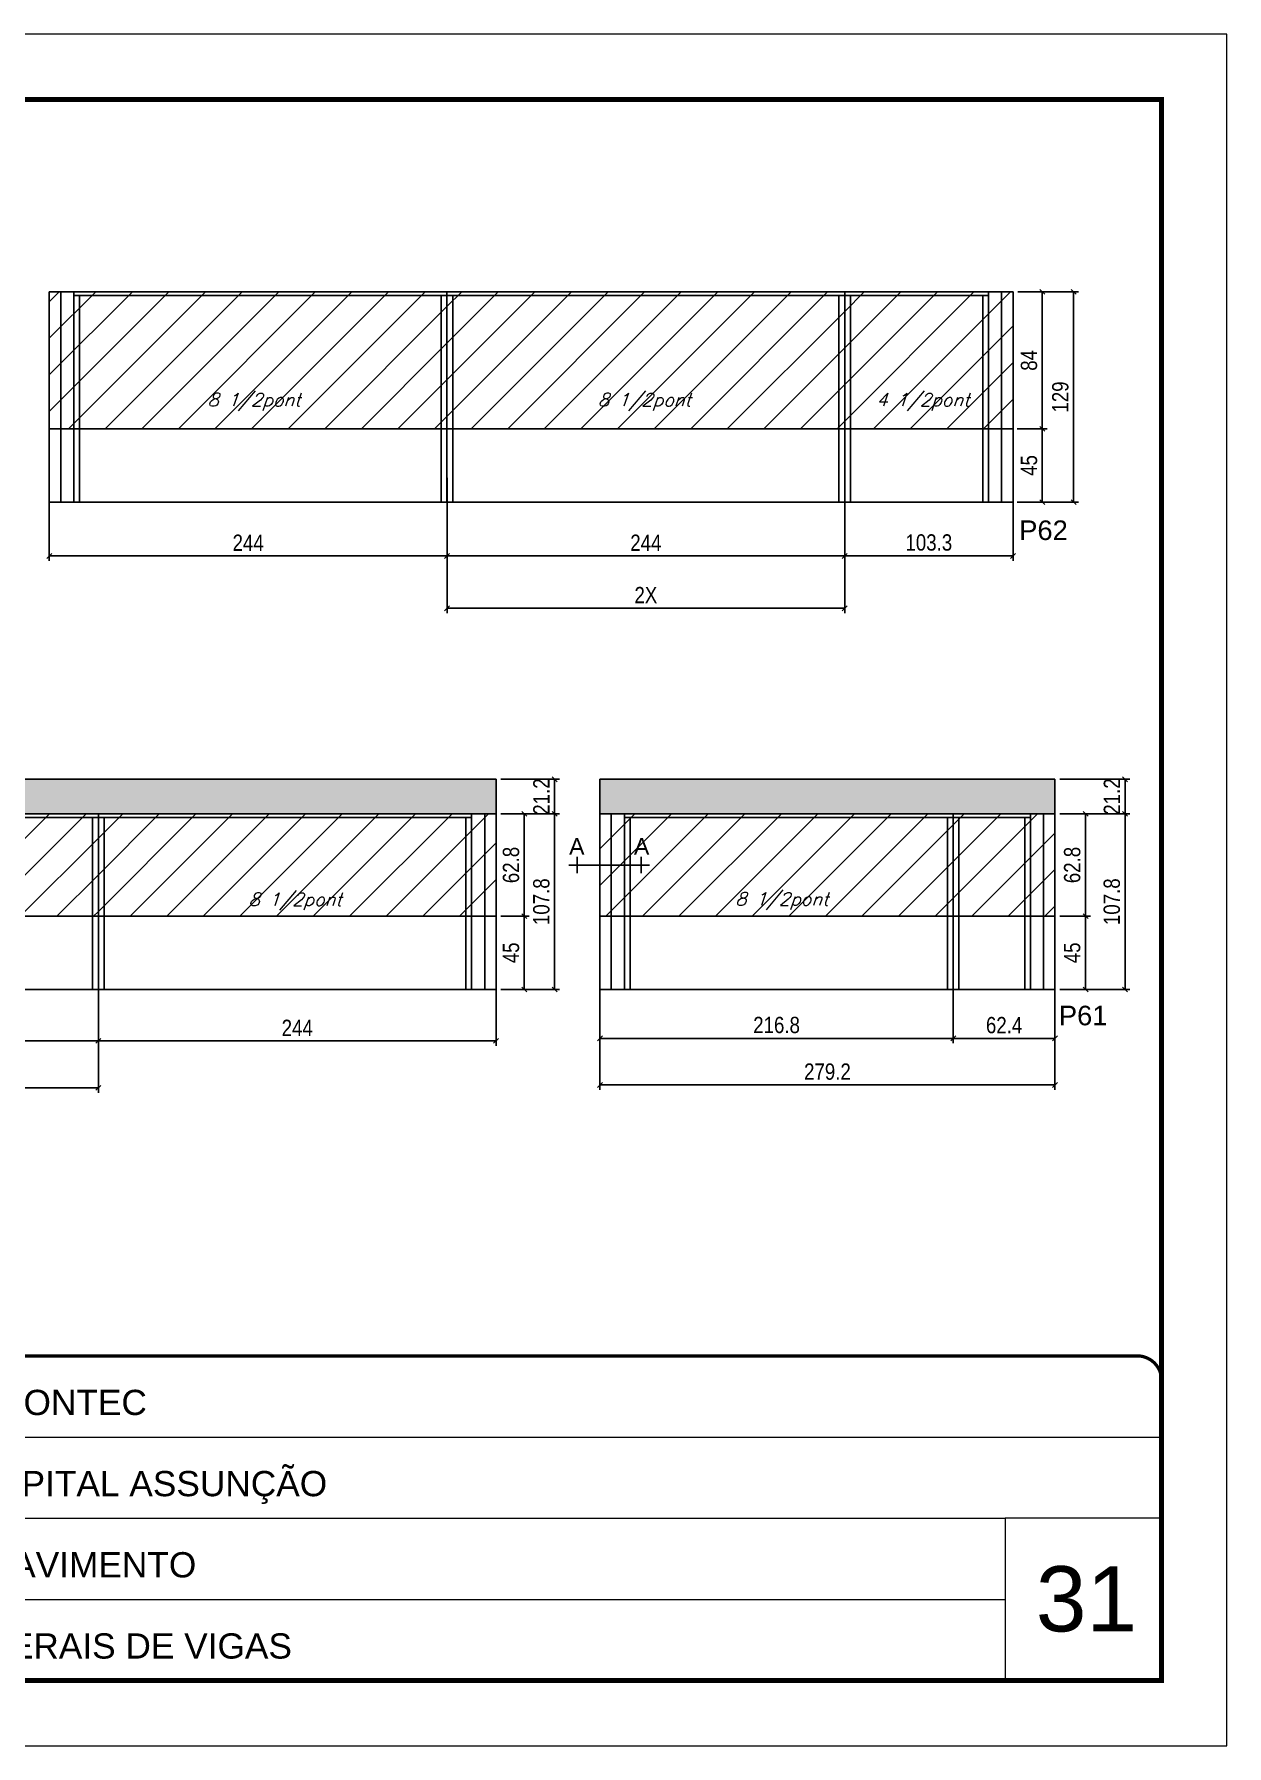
# Model space of a CAD drawing. Extents: x -20960 to -5926, y -2106 to 21915.
# Drawn here: x -8257 to -7525, y 12825 to 13875 of the extents above; entities that cross this region are included whole.
import ezdxf
from ezdxf.enums import TextEntityAlignment as Align

# ---------------------------------------------------------------- set-up
doc = ezdxf.new("R2010")
doc.units = 0
doc.linetypes.add('CONTINUO', pattern=[0])
doc.linetypes.add('DASHED', pattern=[0.75, 0.5, -0.25])
for name, color, linetype in [('5', 5, 'Continuous'), ('COTA', 241, 'Continuous'), ('detalhes', 4, 'Continuous'), ('Painéis', 200, 'Continuous'), ('Reaproveitamento', 251, 'Continuous'), ('SARR_2.2x7', 40, 'Continuous'), ('SARR_3.5x7', 81, 'Continuous'), ('texto', 7, 'Continuous')]:
    doc.layers.add(name, color=color, linetype=linetype)
for name, color, linetype, lineweight in [('CARIMBO', 255, 'Continuous', 9), ('Folhas', 255, 'Continuous', 9), ('SARRAFO DE PRESSAO', 251, 'DASHED', 9)]:
    doc.layers.add(name, color=color, linetype=linetype, lineweight=lineweight)
doc.styles.add('ARIAL', font='arial.ttf')
doc.styles.add('COTA TECNICA', font='techl___.ttf', dxfattribs={"height": 10})
doc.styles.add('Romans', font='romans.shx')
doc.styles.get("Standard").update_dxf_attribs({"font": 'arial.ttf'})
doc.dimstyles.new('PAINEL', dxfattribs={"dimtxt": 10, "dimasz": 3, "dimexe": 3, "dimexo": 3, "dimgap": 3, "dimtad": 1, "dimdec": 1, "dimzin": 12, "dimdsep": 46, "dimtxsty": 'COTA TECNICA', "dimblk1": 'OBLIQUE', "dimblk2": 'OBLIQUE', "dimsah": 1, "dimcen": 0.9, "dimclrd": 4, "dimclre": 4, "dimclrt": 240, "dimadec": 1, "dimazin": 3, "dimtfac": 1, "dimtdec": 1, "dimtmove": 0, "dimatfit": 3, "dimfxl": 1, "dimtolj": 1, "dimtzin": 12, "dimarcsym": 0})
pattern_1 = [(45, (28.582, -4594.3), (-11.22532, 11.22532), [])]

# ---------------------------------------------------------------- blocks, each defined once
blk = doc.blocks.new('9999999999')
at = {"color": 30, "linetype": 'CONTINUO'}
for p, q in [((98564.6, 34379.6), (99584, 34379.6)), ((98564.6, 34329.8), (99488, 34329.8)), ((99584, 34329.8), (99488, 34329.8)), ((99488, 34329.8), (99488, 34230.2)), ((98564.6, 34280), (99488, 34280))]:
    blk.add_line(p, q, dxfattribs=at)
at = {"color": 30, "linetype": 'CONTINUO', "const_width": 2}
blk.add_lwpolyline([(99584, 34230.2), (99584, 34414.4, 0.414214), (99569, 34429.4), (98229, 34429.4, 0.414214), (98214, 34414.4), (98214, 34245.2, 0.414214), (98229, 34230.2), (99584, 34230.2)], format="xyb", dxfattribs=at)
at = {"layer": 'Folhas'}
blk.add_lwpolyline([(98139, 34190.2), (99624, 34190.2), (99624, 35240.2), (98139, 35240.2)], close=True, dxfattribs=at)
at = {"layer": 'Folhas', "color": 30, "const_width": 3}
blk.add_lwpolyline([(98214, 34230.2), (99584, 34230.2), (99584, 35200.2), (98214, 35200.2)], close=True, dxfattribs=at)
at = {"color": 7, "linetype": 'Continuous', "ltscale": 5, "style": 'ARIAL'}
for s, height, p in [('ROCONTEC', 15.48, (98837.7, 34393.1)), ('HOSPITAL ASSUNÇÃO', 15.483, (98837.7, 34343.3)), ('4° PAVIMENTO', 15.483, (98837.7, 34293.5)), ('LATERAIS DE VIGAS', 15.483, (98837.7, 34243.7))]:
    blk.add_text(s, height=height, dxfattribs=at).set_placement(p)
blk = doc.blocks.new('_Oblique')
at = {"color": 0, "linetype": 'ByBlock', "lineweight": -2}
blk.add_line((-0.5, -0.5), (0.5, 0.5), dxfattribs=at)
blk = doc.blocks.new('*D1176')
at = {"layer": 'COTA', "color": 4, "lineweight": -2, "ltscale": 25, "transparency": 16777216}
for p, q in [((-8247.4, 13603.3), (-8247.4, 13552.3)), ((-8003.4, 13603.3), (-8003.4, 13552.3)), ((-8247.4, 13555.3), (-8003.4, 13555.3))]:
    blk.add_line(p, q, dxfattribs=at)
at = {"layer": 'Defpoints', "color": 0, "ltscale": 25, "transparency": 16777216}
for p in [(-8247.4, 13606.3), (-8003.4, 13606.3), (-8003.4, 13555.3)]:
    blk.add_point(p, dxfattribs=at)
at = {"layer": 'COTA', "color": 4, "lineweight": -2, "ltscale": 25, "transparency": 16777216, "xscale": 3, "yscale": 3, "zscale": 3, "rotation": 180}
blk.add_blockref('_Oblique', (-8247.4, 13555.3), dxfattribs=at)
at = {"layer": 'COTA', "color": 4, "lineweight": -2, "ltscale": 25, "transparency": 16777216, "xscale": 3, "yscale": 3, "zscale": 3}
blk.add_blockref('_Oblique', (-8003.4, 13555.3), dxfattribs=at)
at = {"layer": 'COTA', "color": 240, "ltscale": 25, "transparency": 16777216, "insert": (-8125.4, 13563.4), "char_height": 10, "attachment_point": 5, "style": 'COTA TECNICA'}
blk.add_mtext('\\A1;244', dxfattribs=at)
blk = doc.blocks.new('*D1177')
at = {"layer": 'COTA', "color": 4, "lineweight": -2, "ltscale": 25, "transparency": 16777216}
for p, q in [((-8003.4, 13603.3), (-8003.4, 13552.3)), ((-7759.4, 13603.3), (-7759.4, 13552.3)), ((-8003.4, 13555.3), (-7759.4, 13555.3))]:
    blk.add_line(p, q, dxfattribs=at)
at = {"layer": 'Defpoints', "color": 0, "ltscale": 25, "transparency": 16777216}
for p in [(-8003.4, 13606.3), (-7759.4, 13606.3), (-7759.4, 13555.3)]:
    blk.add_point(p, dxfattribs=at)
at = {"layer": 'COTA', "color": 4, "lineweight": -2, "ltscale": 25, "transparency": 16777216, "xscale": 3, "yscale": 3, "zscale": 3, "rotation": 180}
blk.add_blockref('_Oblique', (-8003.4, 13555.3), dxfattribs=at)
at = {"layer": 'COTA', "color": 4, "lineweight": -2, "ltscale": 25, "transparency": 16777216, "xscale": 3, "yscale": 3, "zscale": 3}
blk.add_blockref('_Oblique', (-7759.4, 13555.3), dxfattribs=at)
at = {"layer": 'COTA', "color": 240, "ltscale": 25, "transparency": 16777216, "insert": (-7881.4, 13563.4), "char_height": 10, "attachment_point": 5, "style": 'COTA TECNICA'}
blk.add_mtext('\\A1;244', dxfattribs=at)
blk = doc.blocks.new('*D1201')
at = {"layer": 'COTA', "color": 4, "lineweight": -2, "ltscale": 25, "transparency": 16777216}
for p, q in [((-7653.1, 13717.3), (-7616, 13717.3)), ((-7619, 13717.3), (-7619, 13588.3)), ((-7653.1, 13588.3), (-7616, 13588.3))]:
    blk.add_line(p, q, dxfattribs=at)
at = {"layer": 'Defpoints', "color": 0, "ltscale": 25, "transparency": 16777216}
for p in [(-7656.1, 13717.3), (-7656.1, 13588.3), (-7619, 13588.3)]:
    blk.add_point(p, dxfattribs=at)
at = {"layer": 'COTA', "color": 4, "lineweight": -2, "ltscale": 25, "transparency": 16777216, "xscale": 3, "yscale": 3, "zscale": 3}
for p, rotation in [((-7619, 13717.3), 90), ((-7619, 13588.3), 270)]:
    blk.add_blockref('_Oblique', p, dxfattribs=dict(at, rotation=rotation))
at = {"layer": 'COTA', "color": 240, "ltscale": 25, "transparency": 16777216, "insert": (-7627.1, 13652.8), "char_height": 10, "attachment_point": 5, "rotation": 90, "style": 'COTA TECNICA'}
blk.add_mtext('\\A1;129', dxfattribs=at)
blk = doc.blocks.new('*D1178')
at = {"layer": 'COTA', "color": 4, "lineweight": -2, "ltscale": 25, "transparency": 16777216}
for p, q in [((-8003.4, 13603.3), (-8003.4, 13520.2)), ((-7759.4, 13603.3), (-7759.4, 13520.2)), ((-8003.4, 13523.2), (-7759.4, 13523.2))]:
    blk.add_line(p, q, dxfattribs=at)
at = {"layer": 'Defpoints', "color": 0, "ltscale": 25, "transparency": 16777216}
for p in [(-8003.4, 13606.3), (-7759.4, 13606.3), (-7759.4, 13523.2)]:
    blk.add_point(p, dxfattribs=at)
at = {"layer": 'COTA', "color": 4, "lineweight": -2, "ltscale": 25, "transparency": 16777216, "xscale": 3, "yscale": 3, "zscale": 3, "rotation": 180}
blk.add_blockref('_Oblique', (-8003.4, 13523.2), dxfattribs=at)
at = {"layer": 'COTA', "color": 4, "lineweight": -2, "ltscale": 25, "transparency": 16777216, "xscale": 3, "yscale": 3, "zscale": 3}
blk.add_blockref('_Oblique', (-7759.4, 13523.2), dxfattribs=at)
at = {"layer": 'COTA', "color": 240, "ltscale": 25, "transparency": 16777216, "insert": (-7881.4, 13531.3), "char_height": 10, "attachment_point": 5, "style": 'COTA TECNICA'}
blk.add_mtext('\\A1;2X', dxfattribs=at)
blk = doc.blocks.new('*D1179')
at = {"layer": 'COTA', "color": 4, "lineweight": -2, "ltscale": 25, "transparency": 16777216}
for p, q in [((-7759.4, 13603.3), (-7759.4, 13552.3)), ((-7656.1, 13603.3), (-7656.1, 13552.3)), ((-7759.4, 13555.3), (-7656.1, 13555.3))]:
    blk.add_line(p, q, dxfattribs=at)
at = {"layer": 'Defpoints', "color": 0, "ltscale": 25, "transparency": 16777216}
for p in [(-7759.4, 13606.3), (-7656.1, 13606.3), (-7656.1, 13555.3)]:
    blk.add_point(p, dxfattribs=at)
at = {"layer": 'COTA', "color": 4, "lineweight": -2, "ltscale": 25, "transparency": 16777216, "xscale": 3, "yscale": 3, "zscale": 3, "rotation": 180}
blk.add_blockref('_Oblique', (-7759.4, 13555.3), dxfattribs=at)
at = {"layer": 'COTA', "color": 4, "lineweight": -2, "ltscale": 25, "transparency": 16777216, "xscale": 3, "yscale": 3, "zscale": 3}
blk.add_blockref('_Oblique', (-7656.1, 13555.3), dxfattribs=at)
at = {"layer": 'COTA', "color": 240, "ltscale": 25, "transparency": 16777216, "insert": (-7707.8, 13563.5), "char_height": 10, "attachment_point": 5, "style": 'COTA TECNICA'}
blk.add_mtext('\\A1;103.3', dxfattribs=at)
blk = doc.blocks.new('*D1184')
at = {"layer": 'COTA', "color": 4, "lineweight": -2, "ltscale": 25, "transparency": 16777216}
for p, q in [((-8461.3, 13304.3), (-8461.3, 13254.8)), ((-8217.3, 13304.3), (-8217.3, 13254.8)), ((-8461.3, 13257.8), (-8217.3, 13257.8))]:
    blk.add_line(p, q, dxfattribs=at)
at = {"layer": 'Defpoints', "color": 0, "ltscale": 25, "transparency": 16777216}
for p in [(-8461.3, 13307.3), (-8217.3, 13307.3), (-8217.3, 13257.8)]:
    blk.add_point(p, dxfattribs=at)
at = {"layer": 'COTA', "color": 4, "lineweight": -2, "ltscale": 25, "transparency": 16777216, "xscale": 3, "yscale": 3, "zscale": 3, "rotation": 180}
blk.add_blockref('_Oblique', (-8461.3, 13257.8), dxfattribs=at)
at = {"layer": 'COTA', "color": 4, "lineweight": -2, "ltscale": 25, "transparency": 16777216, "xscale": 3, "yscale": 3, "zscale": 3}
blk.add_blockref('_Oblique', (-8217.3, 13257.8), dxfattribs=at)
at = {"layer": 'COTA', "color": 240, "ltscale": 25, "transparency": 16777216, "insert": (-8339.3, 13265.8), "char_height": 10, "attachment_point": 5, "style": 'COTA TECNICA'}
blk.add_mtext('\\A1;244', dxfattribs=at)
blk = doc.blocks.new('*D1185')
at = {"layer": 'COTA', "color": 4, "lineweight": -2, "ltscale": 25, "transparency": 16777216}
for p, q in [((-8217.3, 13304.3), (-8217.3, 13254.8)), ((-7973.3, 13304.3), (-7973.3, 13254.8)), ((-8217.3, 13257.8), (-7973.3, 13257.8))]:
    blk.add_line(p, q, dxfattribs=at)
at = {"layer": 'Defpoints', "color": 0, "ltscale": 25, "transparency": 16777216}
for p in [(-8217.3, 13307.3), (-7973.3, 13307.3), (-7973.3, 13257.8)]:
    blk.add_point(p, dxfattribs=at)
at = {"layer": 'COTA', "color": 4, "lineweight": -2, "ltscale": 25, "transparency": 16777216, "xscale": 3, "yscale": 3, "zscale": 3, "rotation": 180}
blk.add_blockref('_Oblique', (-8217.3, 13257.8), dxfattribs=at)
at = {"layer": 'COTA', "color": 4, "lineweight": -2, "ltscale": 25, "transparency": 16777216, "xscale": 3, "yscale": 3, "zscale": 3}
blk.add_blockref('_Oblique', (-7973.3, 13257.8), dxfattribs=at)
at = {"layer": 'COTA', "color": 240, "ltscale": 25, "transparency": 16777216, "insert": (-8095.3, 13265.8), "char_height": 10, "attachment_point": 5, "style": 'COTA TECNICA'}
blk.add_mtext('\\A1;244', dxfattribs=at)
blk = doc.blocks.new('*D1186')
at = {"layer": 'COTA', "color": 4, "lineweight": -2, "ltscale": 25, "transparency": 16777216}
for p, q in [((-7909.6, 13304.3), (-7909.6, 13256.3)), ((-7692.8, 13304.3), (-7692.8, 13256.3)), ((-7909.6, 13259.3), (-7692.8, 13259.3))]:
    blk.add_line(p, q, dxfattribs=at)
at = {"layer": 'Defpoints', "color": 0, "ltscale": 25, "transparency": 16777216}
for p in [(-7909.6, 13307.3), (-7692.8, 13307.3), (-7692.8, 13259.3)]:
    blk.add_point(p, dxfattribs=at)
at = {"layer": 'COTA', "color": 4, "lineweight": -2, "ltscale": 25, "transparency": 16777216, "xscale": 3, "yscale": 3, "zscale": 3, "rotation": 180}
blk.add_blockref('_Oblique', (-7909.6, 13259.3), dxfattribs=at)
at = {"layer": 'COTA', "color": 4, "lineweight": -2, "ltscale": 25, "transparency": 16777216, "xscale": 3, "yscale": 3, "zscale": 3}
blk.add_blockref('_Oblique', (-7692.8, 13259.3), dxfattribs=at)
at = {"layer": 'COTA', "color": 240, "ltscale": 25, "transparency": 16777216, "insert": (-7801.2, 13267.5), "char_height": 10, "attachment_point": 5, "style": 'COTA TECNICA'}
blk.add_mtext('\\A1;216.8', dxfattribs=at)
blk = doc.blocks.new('*D1187')
at = {"layer": 'COTA', "color": 4, "lineweight": -2, "ltscale": 25, "transparency": 16777216}
for p, q in [((-8461.3, 13304.3), (-8461.3, 13226)), ((-8217.3, 13304.3), (-8217.3, 13226)), ((-8461.3, 13229), (-8217.3, 13229))]:
    blk.add_line(p, q, dxfattribs=at)
at = {"layer": 'Defpoints', "color": 0, "ltscale": 25, "transparency": 16777216}
for p in [(-8461.3, 13307.3), (-8217.3, 13307.3), (-8217.3, 13229)]:
    blk.add_point(p, dxfattribs=at)
at = {"layer": 'COTA', "color": 4, "lineweight": -2, "ltscale": 25, "transparency": 16777216, "xscale": 3, "yscale": 3, "zscale": 3, "rotation": 180}
blk.add_blockref('_Oblique', (-8461.3, 13229), dxfattribs=at)
at = {"layer": 'COTA', "color": 4, "lineweight": -2, "ltscale": 25, "transparency": 16777216, "xscale": 3, "yscale": 3, "zscale": 3}
blk.add_blockref('_Oblique', (-8217.3, 13229), dxfattribs=at)
at = {"layer": 'COTA', "color": 240, "ltscale": 25, "transparency": 16777216, "insert": (-8339.3, 13237.1), "char_height": 10, "attachment_point": 5, "style": 'COTA TECNICA'}
blk.add_mtext('\\A1;2X', dxfattribs=at)
blk = doc.blocks.new('*D1203')
at = {"layer": 'COTA', "color": 4, "lineweight": -2, "ltscale": 25, "transparency": 16777216}
for p, q in [((-7627.4, 13397.1), (-7584.4, 13397.1)), ((-7587.4, 13289.3), (-7587.4, 13397.1)), ((-7627.4, 13289.3), (-7584.4, 13289.3))]:
    blk.add_line(p, q, dxfattribs=at)
at = {"layer": 'Defpoints', "color": 0, "ltscale": 25, "transparency": 16777216}
for p in [(-7630.4, 13397.1), (-7587.4, 13397.1), (-7630.4, 13289.3)]:
    blk.add_point(p, dxfattribs=at)
at = {"layer": 'COTA', "color": 4, "lineweight": -2, "ltscale": 25, "transparency": 16777216, "xscale": 3, "yscale": 3, "zscale": 3}
for p, rotation in [((-7587.4, 13397.1), 90), ((-7587.4, 13289.3), 270)]:
    blk.add_blockref('_Oblique', p, dxfattribs=dict(at, rotation=rotation))
at = {"layer": 'COTA', "color": 240, "ltscale": 25, "transparency": 16777216, "insert": (-7595.5, 13343.2), "char_height": 10, "attachment_point": 5, "rotation": 90, "style": 'COTA TECNICA'}
blk.add_mtext('\\A1;107.8', dxfattribs=at)
blk = doc.blocks.new('*D1204')
at = {"layer": 'COTA', "color": 4, "lineweight": -2, "ltscale": 25, "transparency": 16777216}
for p, q in [((-7627.4, 13418.3), (-7584.4, 13418.3)), ((-7587.4, 13397.1), (-7587.4, 13418.3)), ((-7627.4, 13397.1), (-7584.4, 13397.1))]:
    blk.add_line(p, q, dxfattribs=at)
at = {"layer": 'Defpoints', "color": 0, "ltscale": 25, "transparency": 16777216}
for p in [(-7630.4, 13418.3), (-7587.4, 13418.3), (-7630.4, 13397.1)]:
    blk.add_point(p, dxfattribs=at)
at = {"layer": 'COTA', "color": 4, "lineweight": -2, "ltscale": 25, "transparency": 16777216, "xscale": 3, "yscale": 3, "zscale": 3}
for p, rotation in [((-7587.4, 13418.3), 90), ((-7587.4, 13397.1), 270)]:
    blk.add_blockref('_Oblique', p, dxfattribs=dict(at, rotation=rotation))
at = {"layer": 'COTA', "color": 240, "ltscale": 25, "transparency": 16777216, "insert": (-7595.5, 13407.7), "char_height": 10, "attachment_point": 5, "rotation": 90, "style": 'COTA TECNICA'}
blk.add_mtext('\\A1;21.2', dxfattribs=at)
blk = doc.blocks.new('*D1205')
at = {"layer": 'COTA', "color": 4, "lineweight": -2, "ltscale": 25, "transparency": 16777216}
for p, q in [((-7970.3, 13397.1), (-7934.4, 13397.1)), ((-7937.4, 13397.1), (-7937.4, 13289.3)), ((-7970.3, 13289.3), (-7934.4, 13289.3))]:
    blk.add_line(p, q, dxfattribs=at)
at = {"layer": 'Defpoints', "color": 0, "ltscale": 25, "transparency": 16777216}
for p in [(-7973.3, 13397.1), (-7973.3, 13289.3), (-7937.4, 13289.3)]:
    blk.add_point(p, dxfattribs=at)
at = {"layer": 'COTA', "color": 4, "lineweight": -2, "ltscale": 25, "transparency": 16777216, "xscale": 3, "yscale": 3, "zscale": 3}
for p, rotation in [((-7937.4, 13397.1), 90), ((-7937.4, 13289.3), 270)]:
    blk.add_blockref('_Oblique', p, dxfattribs=dict(at, rotation=rotation))
at = {"layer": 'COTA', "color": 240, "ltscale": 25, "transparency": 16777216, "insert": (-7945.5, 13343.2), "char_height": 10, "attachment_point": 5, "rotation": 90, "style": 'COTA TECNICA'}
blk.add_mtext('\\A1;107.8', dxfattribs=at)
blk = doc.blocks.new('*D1206')
at = {"layer": 'COTA', "color": 4, "lineweight": -2, "ltscale": 25, "transparency": 16777216}
for p, q in [((-7970.3, 13418.3), (-7934.4, 13418.3)), ((-7937.4, 13397.1), (-7937.4, 13418.3)), ((-7970.3, 13397.1), (-7934.4, 13397.1))]:
    blk.add_line(p, q, dxfattribs=at)
at = {"layer": 'Defpoints', "color": 0, "ltscale": 25, "transparency": 16777216}
for p in [(-7973.3, 13418.3), (-7937.4, 13418.3), (-7973.3, 13397.1)]:
    blk.add_point(p, dxfattribs=at)
at = {"layer": 'COTA', "color": 4, "lineweight": -2, "ltscale": 25, "transparency": 16777216, "xscale": 3, "yscale": 3, "zscale": 3}
for p, rotation in [((-7937.4, 13418.3), 90), ((-7937.4, 13397.1), 270)]:
    blk.add_blockref('_Oblique', p, dxfattribs=dict(at, rotation=rotation))
at = {"layer": 'COTA', "color": 240, "ltscale": 25, "transparency": 16777216, "insert": (-7945.5, 13407.7), "char_height": 10, "attachment_point": 5, "rotation": 90, "style": 'COTA TECNICA'}
blk.add_mtext('\\A1;21.2', dxfattribs=at)
blk = doc.blocks.new('*D1188')
at = {"layer": 'COTA', "color": 4, "lineweight": -2, "ltscale": 25, "transparency": 16777216}
for p, q in [((-7692.8, 13304.3), (-7692.8, 13256.3)), ((-7630.4, 13304.3), (-7630.4, 13256.3)), ((-7692.8, 13259.3), (-7630.4, 13259.3))]:
    blk.add_line(p, q, dxfattribs=at)
at = {"layer": 'Defpoints', "color": 0, "ltscale": 25, "transparency": 16777216}
for p in [(-7692.8, 13307.3), (-7630.4, 13307.3), (-7630.4, 13259.3)]:
    blk.add_point(p, dxfattribs=at)
at = {"layer": 'COTA', "color": 4, "lineweight": -2, "ltscale": 25, "transparency": 16777216, "xscale": 3, "yscale": 3, "zscale": 3, "rotation": 180}
blk.add_blockref('_Oblique', (-7692.8, 13259.3), dxfattribs=at)
at = {"layer": 'COTA', "color": 4, "lineweight": -2, "ltscale": 25, "transparency": 16777216, "xscale": 3, "yscale": 3, "zscale": 3}
blk.add_blockref('_Oblique', (-7630.4, 13259.3), dxfattribs=at)
at = {"layer": 'COTA', "color": 240, "ltscale": 25, "transparency": 16777216, "insert": (-7661.6, 13267.4), "char_height": 10, "attachment_point": 5, "style": 'COTA TECNICA'}
blk.add_mtext('\\A1;62.4', dxfattribs=at)
blk = doc.blocks.new('*D1189')
at = {"layer": 'COTA', "color": 4, "lineweight": -2, "ltscale": 25, "transparency": 16777216}
for p, q in [((-7909.6, 13304.3), (-7909.6, 13227.8)), ((-7630.4, 13304.3), (-7630.4, 13227.8)), ((-7630.4, 13230.8), (-7909.6, 13230.8))]:
    blk.add_line(p, q, dxfattribs=at)
at = {"layer": 'Defpoints', "color": 0, "ltscale": 25, "transparency": 16777216}
for p in [(-7909.6, 13307.3), (-7630.4, 13307.3), (-7909.6, 13230.8)]:
    blk.add_point(p, dxfattribs=at)
at = {"layer": 'COTA', "color": 4, "lineweight": -2, "ltscale": 25, "transparency": 16777216, "xscale": 3, "yscale": 3, "zscale": 3, "rotation": 180}
blk.add_blockref('_Oblique', (-7909.6, 13230.8), dxfattribs=at)
at = {"layer": 'COTA', "color": 4, "lineweight": -2, "ltscale": 25, "transparency": 16777216, "xscale": 3, "yscale": 3, "zscale": 3}
blk.add_blockref('_Oblique', (-7630.4, 13230.8), dxfattribs=at)
at = {"layer": 'COTA', "color": 240, "ltscale": 25, "transparency": 16777216, "insert": (-7770, 13238.9), "char_height": 10, "attachment_point": 5, "style": 'COTA TECNICA'}
blk.add_mtext('\\A1;279.2', dxfattribs=at)
blk = doc.blocks.new('*D1195')
at = {"layer": 'COTA', "color": 4, "lineweight": -2, "ltscale": 25, "transparency": 16777216}
for p, q in [((-7653.6, 13633.3), (-7635.2, 13633.3)), ((-7638.2, 13588.3), (-7638.2, 13633.3)), ((-7653.6, 13588.3), (-7635.2, 13588.3))]:
    blk.add_line(p, q, dxfattribs=at)
at = {"layer": 'Defpoints', "color": 0, "ltscale": 25, "transparency": 16777216}
for p in [(-7656.6, 13633.3), (-7638.2, 13633.3), (-7656.6, 13588.3)]:
    blk.add_point(p, dxfattribs=at)
at = {"layer": 'COTA', "color": 4, "lineweight": -2, "ltscale": 25, "transparency": 16777216, "xscale": 3, "yscale": 3, "zscale": 3}
for p, rotation in [((-7638.2, 13633.3), 90), ((-7638.2, 13588.3), 270)]:
    blk.add_blockref('_Oblique', p, dxfattribs=dict(at, rotation=rotation))
at = {"layer": 'COTA', "color": 240, "ltscale": 25, "transparency": 16777216, "insert": (-7646.3, 13610.8), "char_height": 10, "attachment_point": 5, "rotation": 90, "style": 'COTA TECNICA'}
blk.add_mtext('\\A1;45', dxfattribs=at)
blk = doc.blocks.new('*D1196')
at = {"layer": 'COTA', "color": 4, "lineweight": -2, "ltscale": 25, "transparency": 16777216}
for p, q in [((-7653.1, 13717.3), (-7635.2, 13717.3)), ((-7638.2, 13633.3), (-7638.2, 13717.3)), ((-7653.6, 13633.3), (-7635.2, 13633.3))]:
    blk.add_line(p, q, dxfattribs=at)
at = {"layer": 'Defpoints', "color": 0, "ltscale": 25, "transparency": 16777216}
for p in [(-7656.1, 13717.3), (-7638.2, 13717.3), (-7656.6, 13633.3)]:
    blk.add_point(p, dxfattribs=at)
at = {"layer": 'COTA', "color": 4, "lineweight": -2, "ltscale": 25, "transparency": 16777216, "xscale": 3, "yscale": 3, "zscale": 3}
for p, rotation in [((-7638.2, 13717.3), 90), ((-7638.2, 13633.3), 270)]:
    blk.add_blockref('_Oblique', p, dxfattribs=dict(at, rotation=rotation))
at = {"layer": 'COTA', "color": 240, "ltscale": 25, "transparency": 16777216, "insert": (-7646.3, 13675.3), "char_height": 10, "attachment_point": 5, "rotation": 90, "style": 'COTA TECNICA'}
blk.add_mtext('\\A1;84', dxfattribs=at)
blk = doc.blocks.new('*D1197')
at = {"layer": 'COTA', "color": 4, "lineweight": -2, "ltscale": 25, "transparency": 16777216}
for p, q in [((-7970.3, 13334.3), (-7953, 13334.3)), ((-7956, 13289.3), (-7956, 13334.3)), ((-7970.3, 13289.3), (-7953, 13289.3))]:
    blk.add_line(p, q, dxfattribs=at)
at = {"layer": 'Defpoints', "color": 0, "ltscale": 25, "transparency": 16777216}
for p in [(-7973.3, 13334.3), (-7956, 13334.3), (-7973.3, 13289.3)]:
    blk.add_point(p, dxfattribs=at)
at = {"layer": 'COTA', "color": 4, "lineweight": -2, "ltscale": 25, "transparency": 16777216, "xscale": 3, "yscale": 3, "zscale": 3}
for p, rotation in [((-7956, 13334.3), 90), ((-7956, 13289.3), 270)]:
    blk.add_blockref('_Oblique', p, dxfattribs=dict(at, rotation=rotation))
at = {"layer": 'COTA', "color": 240, "ltscale": 25, "transparency": 16777216, "insert": (-7964.1, 13311.8), "char_height": 10, "attachment_point": 5, "rotation": 90, "style": 'COTA TECNICA'}
blk.add_mtext('\\A1;45', dxfattribs=at)
blk = doc.blocks.new('*D1198')
at = {"layer": 'COTA', "color": 4, "lineweight": -2, "ltscale": 25, "transparency": 16777216}
for p, q in [((-7970.3, 13397.1), (-7953, 13397.1)), ((-7956, 13334.3), (-7956, 13397.1)), ((-7970.3, 13334.3), (-7953, 13334.3))]:
    blk.add_line(p, q, dxfattribs=at)
at = {"layer": 'Defpoints', "color": 0, "ltscale": 25, "transparency": 16777216}
for p in [(-7973.3, 13397.1), (-7956, 13397.1), (-7973.3, 13334.3)]:
    blk.add_point(p, dxfattribs=at)
at = {"layer": 'COTA', "color": 4, "lineweight": -2, "ltscale": 25, "transparency": 16777216, "xscale": 3, "yscale": 3, "zscale": 3}
for p, rotation in [((-7956, 13397.1), 90), ((-7956, 13334.3), 270)]:
    blk.add_blockref('_Oblique', p, dxfattribs=dict(at, rotation=rotation))
at = {"layer": 'COTA', "color": 240, "ltscale": 25, "transparency": 16777216, "insert": (-7964.1, 13365.7), "char_height": 10, "attachment_point": 5, "rotation": 90, "style": 'COTA TECNICA'}
blk.add_mtext('\\A1;62.8', dxfattribs=at)
blk = doc.blocks.new('*D1199')
at = {"layer": 'COTA', "color": 4, "lineweight": -2, "ltscale": 25, "transparency": 16777216}
for p, q in [((-7627.4, 13334.3), (-7608.6, 13334.3)), ((-7611.6, 13289.3), (-7611.6, 13334.3)), ((-7627.4, 13289.3), (-7608.6, 13289.3))]:
    blk.add_line(p, q, dxfattribs=at)
at = {"layer": 'Defpoints', "color": 0, "ltscale": 25, "transparency": 16777216}
for p in [(-7630.4, 13334.3), (-7611.6, 13334.3), (-7630.4, 13289.3)]:
    blk.add_point(p, dxfattribs=at)
at = {"layer": 'COTA', "color": 4, "lineweight": -2, "ltscale": 25, "transparency": 16777216, "xscale": 3, "yscale": 3, "zscale": 3}
for p, rotation in [((-7611.6, 13334.3), 90), ((-7611.6, 13289.3), 270)]:
    blk.add_blockref('_Oblique', p, dxfattribs=dict(at, rotation=rotation))
at = {"layer": 'COTA', "color": 240, "ltscale": 25, "transparency": 16777216, "insert": (-7619.8, 13311.8), "char_height": 10, "attachment_point": 5, "rotation": 90, "style": 'COTA TECNICA'}
blk.add_mtext('\\A1;45', dxfattribs=at)
blk = doc.blocks.new('*D1200')
at = {"layer": 'COTA', "color": 4, "lineweight": -2, "ltscale": 25, "transparency": 16777216}
for p, q in [((-7627.4, 13397.1), (-7608.6, 13397.1)), ((-7611.6, 13334.3), (-7611.6, 13397.1)), ((-7627.4, 13334.3), (-7608.6, 13334.3))]:
    blk.add_line(p, q, dxfattribs=at)
at = {"layer": 'Defpoints', "color": 0, "ltscale": 25, "transparency": 16777216}
for p in [(-7630.4, 13397.1), (-7611.6, 13397.1), (-7630.4, 13334.3)]:
    blk.add_point(p, dxfattribs=at)
at = {"layer": 'COTA', "color": 4, "lineweight": -2, "ltscale": 25, "transparency": 16777216, "xscale": 3, "yscale": 3, "zscale": 3}
for p, rotation in [((-7611.6, 13397.1), 90), ((-7611.6, 13334.3), 270)]:
    blk.add_blockref('_Oblique', p, dxfattribs=dict(at, rotation=rotation))
at = {"layer": 'COTA', "color": 240, "ltscale": 25, "transparency": 16777216, "insert": (-7619.8, 13365.7), "char_height": 10, "attachment_point": 5, "rotation": 90, "style": 'COTA TECNICA'}
blk.add_mtext('\\A1;62.8', dxfattribs=at)

msp = doc.modelspace()

# ---------------------------------------------------------------- hatches: boundary and pattern name
at = {"layer": 'COTA', "linetype": 'ByBlock'}
h = msp.add_hatch(dxfattribs=at)
h.set_pattern_fill('AR-CONC', color=256, scale=0.03)
h.set_pattern_definition([(50, (-146072.1727, -16013.7385), (5.46554007, -0.47817257), [0.5715, -6.2865]), (355, (-146072.1727, -16013.7385), (-1.05730264, 5.73170536), [0.4572, -5.02921753]), (100.4514447, (-146071.717, -16013.7784), (4.40823741, 5.25353256), [0.48570026, -5.34270734]), (46.1842, (-146072.173, -16012.2145), (8.13237123, -1.26126984), [0.85725, -9.42975]), (96.6355576, (-146071.495, -16012.32), (7.122124, 7.42278374), [0.7285507, -8.01406824]), (351.184151, (-146072.173, -16012.2145), (7.122124, 7.42278374), [0.685799, -7.54379196]), (21, (-146071.4107, -16012.5955), (4.54843174, -3.06795595), [0.5715, -6.2865]), (326, (-146071.4107, -16012.5955), (1.85406085, 5.52563898), [0.4572, -5.0292]), (71.451445, (-146071.0317, -16012.851), (6.40249258, 2.45768307), [0.48570026, -5.34269813]), (37.5, (-146072.1727, -16013.7385), (0.092658098, 2.536651166), [0, -4.96824, 0, -5.1054, 0, -5.04825]), (7.5, (-146072.1727, -16013.7385), (2.004589875, 3.005417245), [0, -2.91084, 0, -4.85394, 0, -1.92405]), (327.5, (-146073.872, -16013.7385), (4.067717855, -0.17186232), [0, -1.905, 0, -5.9436, 0, -7.8867]), (317.5, (-146074.634, -16013.7385), (4.44387544, 0.76279473), [0, -2.4765, 0, -3.94716, 0, -5.6007])])
h.paths.add_polyline_path([(-7973.28, 13397.08), (-7973.28, 13418.28), (-8599.61, 13418.28), (-8599.61, 13397.08)])
h = msp.add_hatch(dxfattribs=at)
h.set_pattern_fill('AR-CONC', color=256, scale=0.03)
h.set_pattern_definition([(50, (-149290.178, -18184.114), (5.46554007, -0.47817257), [0.5715, -6.2865]), (355, (-149290.178, -18184.114), (-1.05730264, 5.73170536), [0.4572, -5.02921753]), (100.4514447, (-149289.7226, -18184.154), (4.40823741, 5.25353256), [0.48570026, -5.34270734]), (46.1842, (-149290.178, -18182.59), (8.13237123, -1.26126984), [0.85725, -9.42975]), (96.6355576, (-149289.5, -18182.695), (7.122124, 7.42278374), [0.7285507, -8.01406824]), (351.184151, (-149290.178, -18182.59), (7.122124, 7.42278374), [0.685799, -7.54379196]), (21, (-149289.416, -18182.971), (4.54843174, -3.06795595), [0.5715, -6.2865]), (326, (-149289.416, -18182.971), (1.85406085, 5.52563898), [0.4572, -5.0292]), (71.451445, (-149289.037, -18183.227), (6.40249258, 2.45768307), [0.48570026, -5.34269813]), (37.5, (-149290.178, -18184.1141), (0.092658098, 2.536651166), [0, -4.96824, 0, -5.1054, 0, -5.04825]), (7.5, (-149290.178, -18184.1141), (2.004589875, 3.005417245), [0, -2.91084, 0, -4.85394, 0, -1.92405]), (327.5, (-149291.8773, -18184.1141), (4.067717855, -0.17186232), [0, -1.905, 0, -5.9436, 0, -7.8867]), (317.5, (-149292.6393, -18184.114), (4.44387544, 0.76279473), [0, -2.4765, 0, -3.94716, 0, -5.6007])])
h.paths.add_polyline_path([(-7909.6, 13418.28), (-7909.6, 13397.08), (-7630.42, 13397.08), (-7630.42, 13418.28)])
at = {"layer": 'Reaproveitamento'}
h = msp.add_hatch(dxfattribs=at)
h.set_pattern_fill('ANSI31', color=256, scale=5)
h.set_pattern_definition(pattern_1)
h.paths.add_polyline_path([(-8003.42, 13633.31), (-8003.42, 13717.31), (-8247.42, 13717.31), (-8247.42, 13633.31)])
h = msp.add_hatch(dxfattribs=at)
h.set_pattern_fill('ANSI31', color=256, scale=5)
h.set_pattern_definition(pattern_1)
h.paths.add_polyline_path([(-7759.42, 13633.31), (-7759.42, 13717.31), (-8003.42, 13717.31), (-8003.42, 13633.31)])
h = msp.add_hatch(dxfattribs=at)
h.set_pattern_fill('ANSI31', color=256, scale=5)
h.set_pattern_definition(pattern_1)
h.paths.add_polyline_path([(-7656.12, 13633.31), (-7656.12, 13717.31), (-7759.42, 13717.31), (-7759.42, 13633.31)])
h = msp.add_hatch(dxfattribs=at)
h.set_pattern_fill('ANSI31', color=256, scale=5)
h.set_pattern_definition(pattern_1)
h.paths.add_polyline_path([(-8217.31, 13334.28), (-8217.31, 13397.08), (-8461.31, 13397.08), (-8461.31, 13334.28)])
h = msp.add_hatch(dxfattribs=at)
h.set_pattern_fill('ANSI31', color=256, scale=5)
h.set_pattern_definition(pattern_1)
h.paths.add_polyline_path([(-7973.28, 13334.28), (-7973.28, 13397.08), (-8217.31, 13397.08), (-8217.31, 13334.28)])
h = msp.add_hatch(dxfattribs=at)
h.set_pattern_fill('ANSI31', color=256, scale=5)
h.set_pattern_definition(pattern_1)
h.paths.add_polyline_path([(-7692.8, 13334.28), (-7692.8, 13397.08), (-7909.6, 13397.08), (-7909.6, 13334.28)])
h = msp.add_hatch(dxfattribs=at)
h.set_pattern_fill('ANSI31', color=256, scale=5)
h.set_pattern_definition(pattern_1)
h.paths.add_polyline_path([(-7692.8, 13334.28), (-7630.42, 13334.28), (-7630.42, 13397.08), (-7692.8, 13397.08)])

# ---------------------------------------------------------------- linework, layer by layer
at = {"layer": 'COTA', "linetype": 'ByBlock'}
for p, q in [((-8599.61, 13418.28), (-7973.28, 13418.28)), ((-7973.28, 13418.28), (-7973.28, 13397.08)), ((-7909.6, 13418.28), (-7630.42, 13418.28)), ((-7909.6, 13397.08), (-7909.6, 13418.28)), ((-7630.42, 13397.08), (-7630.42, 13418.28))]:
    msp.add_line(p, q, dxfattribs=at)
at = {"layer": 'detalhes'}
for p, q in [((-7923.57, 13370.68), (-7923.57, 13360.68)), ((-7884.2, 13370.68), (-7884.2, 13360.68)), ((-7879.2, 13365.68), (-7928.57, 13365.68))]:
    msp.add_line(p, q, dxfattribs=at)
at = {"layer": 'Painéis'}
for p, q in [((-8247.42, 13717.31), (-7656.12, 13717.31)), ((-8247.42, 13633.31), (-7656.12, 13633.31)), ((-8247.42, 13588.31), (-7656.12, 13588.31)), ((-8599.61, 13397.08), (-7973.28, 13397.08)), ((-7909.6, 13397.08), (-7630.42, 13397.08)), ((-8599.61, 13334.28), (-7973.28, 13334.28)), ((-7909.6, 13334.28), (-7630.42, 13334.28)), ((-8599.61, 13289.28), (-7973.28, 13289.28)), ((-7909.6, 13289.28), (-7630.42, 13289.28))]:
    msp.add_line(p, q, dxfattribs=at)
at = {"layer": 'Painéis', "ltscale": 25}
for p, q in [((-8247.42, 13588.31), (-8247.42, 13717.31)), ((-8003.42, 13588.31), (-8003.42, 13717.31)), ((-7759.42, 13588.31), (-7759.42, 13717.31)), ((-7656.12, 13588.31), (-7656.12, 13717.31)), ((-8217.31, 13397.08), (-8217.31, 13289.28)), ((-7973.28, 13397.08), (-7973.28, 13289.28)), ((-7909.6, 13289.28), (-7909.6, 13397.08)), ((-7692.8, 13289.28), (-7692.8, 13397.08)), ((-7630.42, 13289.28), (-7630.42, 13397.08))]:
    msp.add_line(p, q, dxfattribs=at)
at = {"layer": 'SARR_2.2x7', "linetype": 'Continuous'}
for p, q in [((-8240.42, 13717.31), (-8240.42, 13588.31)), ((-8232.42, 13715.11), (-8003.42, 13715.11)), ((-7759.42, 13715.11), (-8003.42, 13715.11)), ((-7671.12, 13715.11), (-7759.42, 13715.11)), ((-7663.12, 13717.31), (-7663.12, 13588.31)), ((-8461.31, 13394.88), (-8217.31, 13394.88)), ((-8217.28, 13394.88), (-7988.28, 13394.88)), ((-7980.28, 13397.08), (-7980.28, 13289.28)), ((-7902.6, 13289.28), (-7902.6, 13397.08)), ((-7894.6, 13394.88), (-7645.42, 13394.88)), ((-7637.42, 13289.28), (-7637.42, 13397.08))]:
    msp.add_line(p, q, dxfattribs=at)
at = {"layer": 'SARR_3.5x7'}
for points in [[(-8228.92, 13715.11), (-8228.92, 13588.31), (-8232.42, 13588.31), (-8232.42, 13717.31)], [(-8003.42, 13717.31), (-8003.42, 13588.31), (-8006.92, 13588.31), (-8006.92, 13715.11)], [(-7999.92, 13715.11), (-7999.92, 13588.31), (-8003.42, 13588.31), (-8003.42, 13717.31)], [(-7759.42, 13717.31), (-7759.42, 13588.31), (-7762.92, 13588.31), (-7762.92, 13715.11)], [(-7755.92, 13715.11), (-7755.92, 13588.31), (-7759.42, 13588.31), (-7759.42, 13717.31)], [(-7671.12, 13717.31), (-7671.12, 13588.31), (-7674.62, 13588.31), (-7674.62, 13715.11)], [(-8217.31, 13397.08), (-8217.31, 13289.28), (-8220.81, 13289.28), (-8220.81, 13394.88)], [(-8213.78, 13394.88), (-8213.78, 13289.28), (-8217.28, 13289.28), (-8217.28, 13397.08)], [(-7988.28, 13397.08), (-7988.28, 13289.28), (-7991.78, 13289.28), (-7991.78, 13394.88)], [(-7891.1, 13394.88), (-7891.1, 13289.28), (-7894.6, 13289.28), (-7894.6, 13397.08)], [(-7692.8, 13397.08), (-7692.8, 13289.28), (-7696.3, 13289.28), (-7696.3, 13394.88)], [(-7689.3, 13394.88), (-7689.3, 13289.28), (-7692.8, 13289.28), (-7692.8, 13397.08)], [(-7645.42, 13397.08), (-7645.42, 13289.28), (-7648.92, 13289.28), (-7648.92, 13394.88)]]:
    msp.add_lwpolyline(points, dxfattribs=at)

# ---------------------------------------------------------------- block references
at = {"layer": 'SARRAFO DE PRESSAO', "color": 6, "linetype": 'ByBlock'}
msp.add_blockref('9999999999', (-107148.98, -21364.84), dxfattribs=at)

# ---------------------------------------------------------------- texts
at = {"layer": '5', "linetype": 'Continuous'}
for s, p in [('P62', (-7652.35, 13565.08)), ('P61', (-7628.02, 13267.37))]:
    msp.add_text(s, height=12, rotation=0.00004, dxfattribs=at).set_placement(p)
at = {"layer": 'CARIMBO', "style": 'ARIAL'}
msp.add_text('31', height=40, dxfattribs=at).set_placement((-7642.14, 12895.51))
at = {"layer": 'detalhes', "color": 0, "linetype": 'Continuous', "style": 'ARIAL'}
for p in [(-7923.77, 13377.09), (-7884.01, 13377.09)]:
    msp.add_text('A', height=10.22, dxfattribs=at).set_placement(p, align=Align.MIDDLE_CENTER)
at = {"layer": 'texto', "color": 2, "char_height": 8, "attachment_point": 5, "style": 'Romans'}
for s, insert in [('{\\Q19;\\C256;8 1/2pont}', (-8121.81, 13649.76)), ('{\\Q19;\\C256;8 1/2pont}', (-7882.31, 13649.76)), ('{\\Q19;\\C256;4 1/2pont}', (-7711.45, 13649.76)), ('{\\Q19;\\C256;8 1/2pont}', (-8096.6, 13343.26)), ('{\\Q19;\\C256;8 1/2pont}', (-7797.99, 13343.55))]:
    msp.add_mtext(s, dxfattribs=dict(at, insert=insert))

# ---------------------------------------------------------------- dimensions: what is measured, and where the dimension line sits
at = {"layer": 'COTA', "ltscale": 25}
for base, p1, p2, picture, middle in [((-7638.21, 13717.31), (-7656.59, 13633.31), (-7656.12, 13717.31), '*D1196', (-7646.3, 13675.31)), ((-7955.96, 13397.08), (-7973.28, 13334.28), (-7973.28, 13397.08), '*D1198', (-7964.09, 13365.68)), ((-7611.64, 13397.08), (-7630.42, 13334.28), (-7630.42, 13397.08), '*D1200', (-7619.77, 13365.68))]:
    dim = msp.add_linear_dim(base=base, p1=p1, p2=p2, angle=90, dimstyle='PAINEL', override={"dimtmove": 1}, dxfattribs=at)
    dim.commit()
    dim.dimension.update_dxf_attribs({"geometry": picture, "text_midpoint": middle})
for base, p1, p2, picture, middle in [((-7618.98, 13588.31), (-7656.12, 13717.31), (-7656.12, 13588.31), '*D1201', (-7627.07, 13652.81)), ((-7638.21, 13633.31), (-7656.59, 13588.31), (-7656.59, 13633.31), '*D1195', (-7646.32, 13610.81)), ((-7937.43, 13289.28), (-7973.28, 13397.08), (-7973.28, 13289.28), '*D1205', (-7945.55, 13343.18)), ((-7587.42, 13397.08), (-7630.42, 13289.28), (-7630.42, 13397.08), '*D1203', (-7595.54, 13343.18)), ((-7955.96, 13334.28), (-7973.28, 13289.28), (-7973.28, 13334.28), '*D1197', (-7964.07, 13311.78)), ((-7611.64, 13334.28), (-7630.42, 13289.28), (-7630.42, 13334.28), '*D1199', (-7619.75, 13311.78))]:
    dim = msp.add_linear_dim(base=base, p1=p1, p2=p2, angle=90, dimstyle='PAINEL', dxfattribs=at)
    dim.commit()
    dim.dimension.update_dxf_attribs({"geometry": picture, "text_midpoint": middle})
for base, p1, p2, picture, middle in [((-8003.42, 13555.28), (-8247.42, 13606.31), (-8003.42, 13606.31), '*D1176', (-8125.42, 13563.35)), ((-7759.42, 13555.28), (-8003.42, 13606.31), (-7759.42, 13606.31), '*D1177', (-7881.42, 13563.35)), ((-7656.12, 13555.28), (-7759.42, 13606.31), (-7656.12, 13606.31), '*D1179', (-7707.77, 13563.5)), ((-7909.6, 13230.82), (-7630.42, 13307.28), (-7909.6, 13307.28), '*D1189', (-7770.01, 13238.93)), ((-7630.42, 13259.35), (-7692.8, 13307.28), (-7630.42, 13307.28), '*D1188', (-7661.61, 13267.45))]:
    dim = msp.add_linear_dim(base=base, p1=p1, p2=p2, dimstyle='PAINEL', dxfattribs=at)
    dim.commit()
    dim.dimension.update_dxf_attribs({"geometry": picture, "text_midpoint": middle})
for base, p1, p2, picture, middle in [((-7759.42, 13523.22), (-8003.42, 13606.31), (-7759.42, 13606.31), '*D1178', (-7881.42, 13531.27)), ((-8217.31, 13229.02), (-8461.31, 13307.28), (-8217.31, 13307.28), '*D1187', (-8339.31, 13237.08))]:
    dim = msp.add_linear_dim(base=base, p1=p1, p2=p2, text='2X', dimstyle='PAINEL', dxfattribs=at)
    dim.commit()
    dim.dimension.update_dxf_attribs({"geometry": picture, "text_midpoint": middle})
for base, p1, p2, picture, middle in [((-7937.43, 13418.28), (-7973.28, 13397.08), (-7973.28, 13418.28), '*D1206', (-7937.43, 13407.68)), ((-7587.42, 13418.28), (-7630.42, 13397.08), (-7630.42, 13418.28), '*D1204', (-7587.42, 13407.68))]:
    dim = msp.add_linear_dim(base=base, p1=p1, p2=p2, angle=90, dimstyle='PAINEL', dxfattribs=at)
    dim.commit()
    dim.dimension.update_dxf_attribs({"geometry": picture, "text_midpoint": middle, "dimtype": 160})
for base, p1, p2, picture, middle in [((-8217.31, 13257.76), (-8461.31, 13307.28), (-8217.31, 13307.28), '*D1184', (-8339.31, 13265.84)), ((-7973.28, 13257.76), (-8217.28, 13307.28), (-7973.28, 13307.28), '*D1185', (-8095.28, 13265.84))]:
    dim = msp.add_linear_dim(base=base, p1=p1, p2=p2, dimstyle='PAINEL', override={"dimtmove": 1}, dxfattribs=at)
    dim.commit()
    dim.dimension.update_dxf_attribs({"geometry": picture, "text_midpoint": middle})
dim = msp.add_linear_dim(base=(-7692.8, 13259.35), p1=(-7909.6, 13307.28), p2=(-7692.8, 13307.28), dimstyle='PAINEL', dxfattribs=at)
dim.commit()
dim.dimension.update_dxf_attribs({"geometry": '*D1186', "text_midpoint": (-7801.2, 13259.35), "dimtype": 160})

doc.saveas('drawing.dxf')
